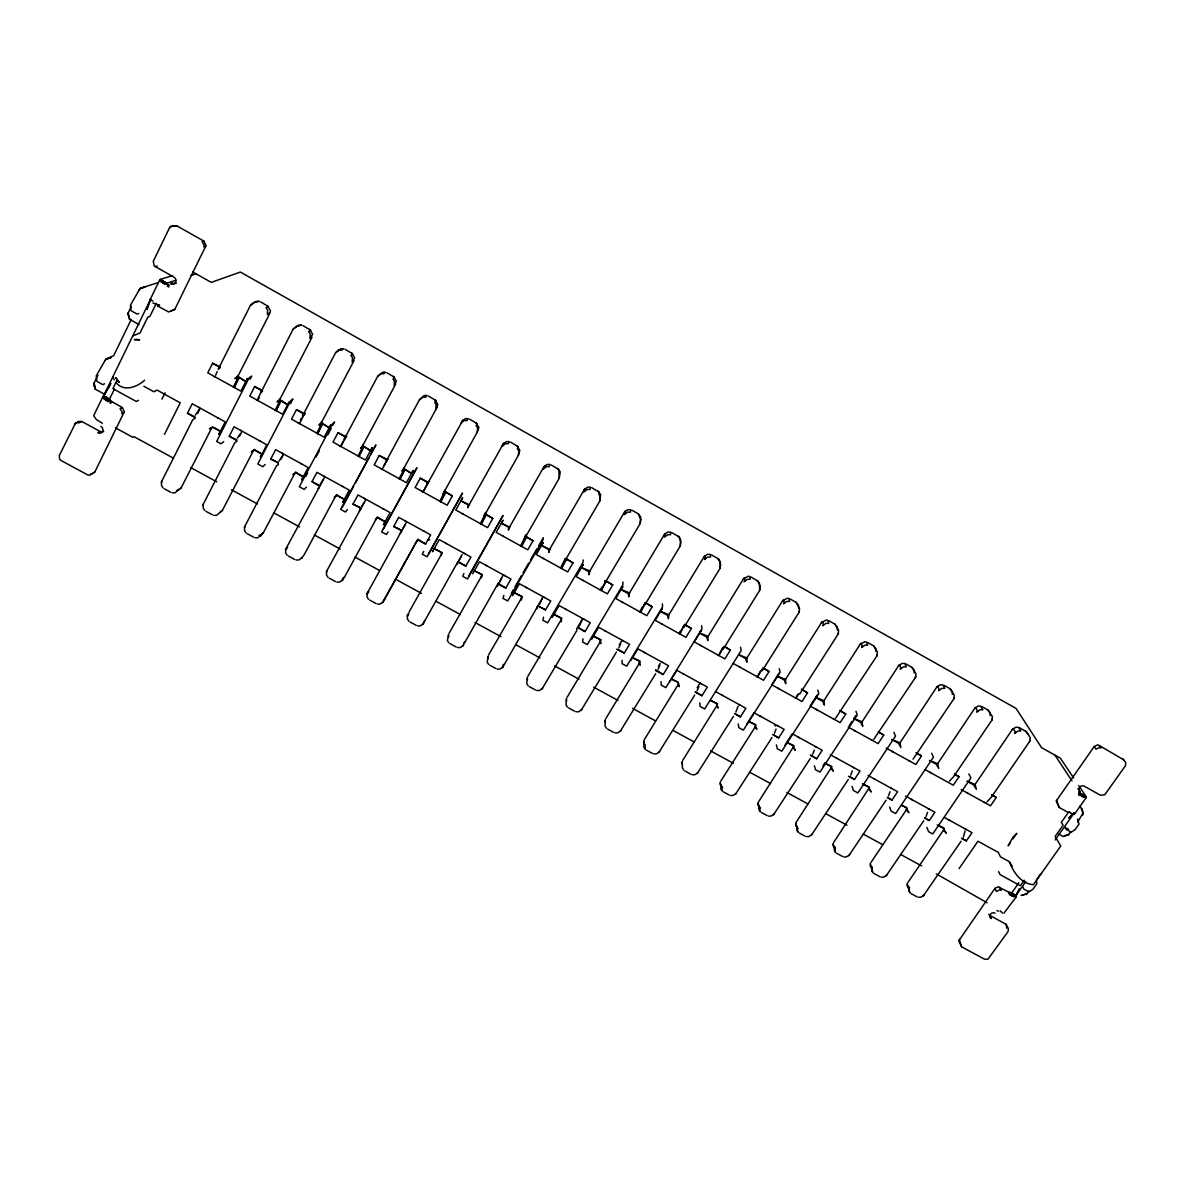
<?xml version="1.0" encoding="UTF-8"?>
<svg xmlns="http://www.w3.org/2000/svg" width="1185" height="1185" viewBox="0 0 1185 1185"><rect width="100%" height="100%" fill="white"/><g stroke="black" fill="none" stroke-linecap="round" stroke-linejoin="round"><path stroke-width="1.5" d="M746.935 657.942L746.905 662.222L745.572 658.608L738.611 654.653L746.935 657.942L782.574 600.825L783.463 599.743L784.381 602.75L783.492 603.832L786.84 601.402L789.654 601.402L788.706 598.41L787.314 598.232L782.574 600.825M622.155 660.297L622.036 663.63L626.672 666.177L662.533 606.913L662.4 603.891M622.94 581.998L622.836 584.886L587.271 644.581L582.605 642.018L582.961 638.804M278.386 464.09L277.557 462.505L270.773 458.995L275.646 449.633L308.189 467.527L301.642 479.94L303.997 476.089M195.095 418.364L192.799 419.653L161.678 481.391L161.471 485.48L163.071 487.879M236.881 441.309L234.823 442.716L203.361 504.01L203.109 508.054L204.694 510.439M708.067 636.389L707.8 640.567L706.704 637.056L699.698 633.101L708.067 636.389L743.425 578.872L744.298 577.791L744.965 580.665L744.091 581.746L747.439 579.302L750.253 579.302L749.557 576.443L748.15 576.265L743.425 578.872M1006.658 928.24L1006.361 924.493L989.905 915.427A3.451 3.081 -13.7 0 1 988.72 914.287M278.105 465.024L276.564 465.631L244.762 526.481L244.48 530.495L246.05 532.865M324.631 477.303L285.896 548.788L285.585 552.788L287.14 555.143M365.661 499.863L326.764 570.963L326.438 574.932L327.949 577.273M406.411 522.274L367.365 593.004L367.009 596.944L368.505 599.255M368.491 592.648L368.609 591.315L366.876 594.248L367.365 593.004M408.558 614.393L408.692 613.075L407.21 616.141L407.699 614.896L407.329 618.807L408.81 621.103M420.216 478.236L427.489 482.354L426.867 484.976L428.792 481.614L427.044 481.732L420.216 478.236L415.12 487.509L447.145 505.24L452.285 495.997L445.145 491.701L443.012 493.908L477.229 432.214L477.673 428.052L476.163 425.578L477.229 423.652L469.601 419.164M461.306 499.996L462.639 497.7L455.766 510.009L487.598 527.606L492.782 518.438L484.828 514.172L483.835 516.512L518.378 455.277L518.837 451.13L517.356 448.685L518.156 446.612L510.572 442.153M481.377 576.606L481.228 577.954L481.91 575.836L480.843 574.118L474.356 570.77L482.399 574.636L448.996 633.457M501.655 522.363L503.092 520.141L496.159 532.346L527.784 549.84L533.028 540.745L525.162 536.524L524.377 538.982L559.246 478.177L558.802 469.423L551.277 464.994M668.933 614.704L668.444 618.763L667.585 615.385L660.534 611.401L668.933 614.704L704.023 556.787L704.897 555.691L705.312 558.431L704.438 559.527L707.771 557.068L710.6 557.068L710.141 554.328L707.341 554.343L704.023 556.787M561.453 568.459L566 558.668L566.637 559.172L561.453 568.459L560.564 568.045L565.23 558.713L564.667 561.29L599.847 500.929L600.365 496.841L598.929 494.441L599.195 492.086L591.715 487.672M640.73 519.726L640.181 523.533L604.691 583.464L605.046 580.783L612.719 584.901L607.387 593.878L576.177 576.606L583.227 564.564L581.583 566.652M583.227 559.972L582.872 562.727L547.618 622.851L542.923 620.273L543.53 617.178M97.999 375.038L94.178 382.933L95.2 388.976L93.822 384.162M640.181 523.533L640.73 516.971L638.182 513.757L631.886 510.217M965.064 830.996L963.39 837.054M644.462 605.491L680.264 545.989L680.827 541.96L679.183 536.953L671.791 532.613M462.683 646.225L497.893 583.775M683.967 627.369L720.08 568.296L720.673 564.297L718.791 559.187L711.444 554.861M869.612 787.27L833.736 842.357M723.235 649.113L759.629 590.456L760.252 586.486L758.133 581.257L750.846 576.962M128.158 312.721L129.698 319.195L127.773 314.025L131.298 306.248M798.497 608.172L798.557 605.505L796.127 602.365L789.995 598.929M762.236 670.71L798.927 612.482L799.579 608.542L796.127 602.365M837.306 629.931L837.395 627.28L834.981 624.169L828.878 620.747M799.668 694.114L837.973 634.36L838.639 630.45L834.981 624.169M875.863 651.557L875.967 648.921L873.597 645.825L867.524 642.433M835.588 718.228L876.767 656.105L877.463 652.209L873.597 645.825M629.546 592.885L628.835 596.825L628.213 593.567L621.133 589.567L629.546 592.885L664.355 534.553L665.229 533.457L664.518 537.16L667.851 534.687L670.68 534.672L670.488 532.08L667.673 532.08L664.355 534.553M914.183 673.036L914.302 670.429L911.946 667.348L905.933 663.97M873.76 739.366L915.309 677.701L916.035 673.835L911.946 667.348M952.251 694.38L952.385 691.788L950.059 688.737L944.075 685.374M913.028 759.2L953.614 699.165L954.355 695.328L950.059 688.737M990.082 715.592L990.23 713.014L987.935 709.978L981.995 706.645M949.407 781.211L953.569 776.693L991.667 720.48L992.438 716.673L987.935 709.978M794.113 745.809L758.696 801.608M986.883 801.949L991.119 797.49L1029.484 741.677L1030.269 737.899L1026.625 731.886L1019.663 727.783M589.923 570.918L588.975 574.755L588.59 571.614L581.465 567.585L589.923 570.918L624.436 512.172L625.31 511.076L624.332 514.645L627.665 512.142L630.509 512.142L630.568 509.683L627.739 509.698L624.436 512.172M1077.683 822.02L1083.046 813.088L1080.157 805.741M604.691 583.464L605.431 580.532M503.269 664.415L502.41 667.777L542.967 597.077M246.628 381.022L247.398 378.37L240.881 391.139L207.775 372.831L212.619 363.202L219.788 366.891M503.847 595.418L502.988 598.381L507.713 600.973L542.641 540.419L543.263 537.797L538.701 545.707M738.122 706.201L735.855 712.081M927.544 812.332L926.063 816.554M890.024 791.713L888.498 795.92M550.033 548.803L548.848 552.521L548.699 549.514L541.545 545.456L549.618 549.366L584.264 489.657L585.123 488.546L583.894 491.982L587.212 489.464L590.071 489.464L590.382 487.139L587.553 487.153L584.264 489.657M564.667 561.29L565.571 558.446M92.445 473.526L94.8 472.06L124.366 411.639L122.307 407.536L110.797 401.078L103.939 398.856L110.294 400.604L103.065 397.627L110.012 400.204L102.917 396.664L93.659 415.683L96.163 419.357L102.369 423.252M852.282 770.961L850.697 775.168M170.714 311.181L174.773 309.404L206.042 245.488L203.983 241.148L176.713 225.787L172.951 225.802L169.559 227.668L153.265 261.337L154.243 265.988L173.81 277.068A3.94 3.659 51.3 0 1 175.587 282.297A3.94 3.659 51.3 0 1 170.551 283.719L172.64 283.037A3.925 3.644 51.3 0 0 176.387 283.022M424.882 620.362L422.704 624.539L457.869 561.808M161.234 482.695L161.678 481.391M202.902 505.299L203.361 504.01M814.302 750.09L812.658 754.267M215.67 375.23L217.107 371.572M442.301 552.61L440.82 555.78L441.738 553.78L440.716 552.091L434.154 548.714L441.383 552.21M244.303 527.755L244.762 526.481M146.91 309.344L150.614 299.168L103.48 396.027L109.953 399.878L103.48 396.027L109.82 385.347M776.071 729.071L774.383 733.248M285.896 548.788L285.422 550.062L287.688 547.396M146.999 309.018L150.614 299.168M497.063 586.634L503.121 575.155M326.29 572.236L326.764 570.963M257.856 398.59L293.169 329.075L298.694 325.12L301.582 325.12L296.428 326.423L293.169 329.075M537.649 605.609L545.544 609.86L550.758 600.958L519.46 583.731L512.557 595.685M477.229 432.214L478.947 427.518L476.074 422.793M524.377 538.982L525.992 534.835L525.473 535.709M238.363 377.126L233.282 387.021L234.274 387.48L238.363 377.126L245.769 381.57L237.889 376.341L269.81 313.388M329.86 427.148L330.852 424.645L324.201 437.235L291.525 419.164L296.472 409.669L305.034 413.906L305.152 413.091L302.471 416.068L335.548 352.819L338.377 350.197L337.547 351.352M463.913 573.51L462.787 576.34L467.542 578.961L503.033 515.475L468.638 576.103M518.378 455.277L519.845 450.448L517.001 445.753M509.876 526.555L508.454 530.154L508.572 527.266L501.359 523.192L509.506 527.147L543.811 466.979L544.67 465.853L543.189 469.171L546.492 466.638L549.351 466.638L549.944 464.446L547.1 464.461L543.811 466.979M93.882 383.688L94.178 382.933M698.898 686.648L697.091 690.796M280.267 400.337L275.142 410.173L276.12 410.632L280.267 400.337L287.614 404.752L279.793 399.552L312.07 337.073M559.246 478.177L560.253 471.837L557.661 468.579M321.89 423.4L316.721 433.177L317.684 433.621L321.89 423.4L329.193 427.8L321.416 422.615L354.034 360.595M581.953 620.333L579.287 626.08M599.847 500.929L600.632 494.486L598.055 491.242M363.247 446.315L358.033 456.018L358.981 456.462L363.247 446.315L370.49 450.685L362.758 445.53L395.731 383.97M659.941 665.244L658.075 669.362M404.322 469.082L399.064 478.725L399.997 479.155L404.322 469.082L411.521 473.422L403.729 468.593L437.147 407.181M680.264 545.989L680.575 539.323L678.057 536.124M444.523 491.76L439.828 501.27L440.761 501.699L445.145 491.701M720.08 568.296L720.154 561.527L717.666 558.342M620.733 643.692L618.807 647.795M542.286 598.529L539.516 604.246M485.095 514.246L480.34 523.681L481.243 524.096L485.687 514.172M371.068 449.989L372.179 447.545L365.454 460.047L333 442.094L337.992 432.673L346.45 436.85L346.642 436.08L344.213 439.191L377.63 376.4L382.607 372.194L385.481 372.179L383.792 373.779L380.903 373.793L377.63 376.4M759.629 590.456L759.481 583.583L757.022 580.428M525.399 536.568L520.585 545.929L521.474 546.344L525.977 536.494M798.927 612.482L799.505 611.223M341.428 444.819L343.102 441.324M592.856 636.404L591.626 639.07L598.647 627.295L629.546 644.284L624.243 653.083L616.644 649.247M483.835 516.512L485.702 512.498L485.183 513.386M837.973 634.36L838.55 633.116M300.457 420.171L301.375 418.231M1025.721 881.714L1016.241 895.149L1019.307 888.661M601.936 586.96L600.291 590.026L601.165 590.426L605.757 580.709L612.719 584.901M1040.312 874.915L1040.86 873.745M1016.241 895.149L1017.826 891.816M876.767 656.105L877.359 654.861M469.467 504.158L467.794 507.639L468.164 504.884L460.921 500.781L469.127 504.766L503.107 444.153L503.951 443.027L502.203 446.212L505.506 443.649L508.38 443.649L509.224 441.605L506.38 441.62L503.107 444.153M642.255 607.283L639.752 611.86L640.611 612.245L644.492 604.217M105.361 359.944L96.252 375.838L96.859 381.363L102.828 384.636L104.561 383.807M139.623 289.184L130.409 305.212L131.076 310.707L137.105 314.055L138.749 313.447M103.717 431.414A3.807 3.481 42.3 0 1 100.073 431.429L81.795 421.49L79.365 422.749L75.707 422.764L59.25 455.588L59.605 459.202L61.057 460.521L87.616 474.859L89.468 475.333L94.8 472.06M456.758 564.519L462.18 554.476M131.105 319.757L113.627 355.767L106.25 358.936L104.902 360.773M169.336 285.407L159.753 279.853L150.125 299.642L152.954 301.02M915.309 677.701L915.916 676.472M834.358 847.867L834.921 846.712L834.284 850.341L835.558 852.489L833.188 843.498L833.099 845.957L835.41 848.845M116.678 380.903L112.901 388.636L136.334 401.478L138.526 400.293M108.235 401.789L114.427 389.095M156.316 303.256L149.888 316.41L147.725 317.239L140.037 333L132.75 335.962M680.664 630.524L678.975 633.545L679.82 633.945L683.745 625.961M953.614 699.165L954.221 697.935M161.945 399.138L165.07 392.842M164.463 434.362L180.253 402.826L157.042 390.072L153.872 391.776L143.829 386.266M717.947 655.112L718.777 655.483L722.746 647.558M194.844 417.638L187.452 413.254L192.237 403.744L225.209 421.89L218.781 434.465L221.299 430.673M991.667 720.48L992.275 719.28M250.524 305.167L253.768 302.501L259.219 301.346L256.33 301.36L250.524 305.167L218.159 369.365L220.291 367.557M197.525 413.55L199.954 408.736M234.274 387.48L239.192 377.734M172.195 492.827L175.01 492.812L181.083 487.998L212.248 426.941M501.596 578.191L499.492 582.25M756.667 676.531L757.482 676.902L760.696 670.606M907.858 882.588L944.075 829.263M250.094 379.304L251.753 376.06L249.191 377.689L216.662 441.442L220.958 443.797L223.669 441.768M276.12 410.632L281.067 400.93M412.01 472.682L413.224 470.312L406.44 482.71L374.193 464.875L379.244 455.529L387.599 459.647L387.85 458.921L383.57 466.164M870.916 862.532L906.347 809.873L907.014 807.8L901.504 805.207M236.585 440.553L229.253 436.199L234.082 426.763L266.832 444.79L260.344 457.277L262.774 453.455M261.796 390.161L254.686 386.503L249.798 396.071L282.682 414.261L289.258 401.582M239.326 436.524L241.784 431.74M257.678 400.693L259.308 397.523M423.712 551.469L422.319 554.165L427.118 556.802L462.535 493.004L428.466 554.076M1029.484 741.677L1030.091 740.477M213.759 515.356L216.574 515.356L222.38 510.424L253.857 449.782M317.684 433.621L322.675 423.978M795.135 697.802L795.95 698.172L797.579 695.047M796.335 822.049L831.974 766.591L824.73 763.17L822.894 765.984M1003.917 913.235L1016.226 896.838L1010.183 892.631L1013.901 896.808L1009.709 892.557L998.022 886.824L994.941 888.38L958.739 940.86L961.583 946.8L984.542 959.198L987.964 959.213L1008.139 931.454L1008.346 928.344L1005.68 924.004M290.458 403.774L292.976 398.93L290.695 400.693L257.812 464.002L262.729 466.697L265.173 464.52M299.39 423.756L304.323 414.335L296.472 409.669M280.86 459.35L283.348 454.596M358.981 456.462L364.002 446.878M384.903 598.662L382.474 602.706L417.861 539.19L425.578 544.004L430.659 534.894L398.738 517.341L393.716 526.495L400.323 529.902L401.3 531.576M755.215 726.923L756 724.879L748.594 721.354L754.682 724.494L756.845 729.219L755.215 726.923L720.835 781.048M1123.736 759.822L1099.087 745.395L1097.354 744.95L1094.155 746.594L1056.161 801.075L1059.257 807.489L1068.04 812.377M255.056 537.753L257.856 537.738L260.981 535.279L260.196 536.375L263.396 532.687L295.539 472.015L303.271 476.844L295.82 472.845L292.917 474.607L294.458 473.689M682.723 760.355L717.399 704.808M305.774 476.459L307.463 473.259M315.936 457.247L319.328 450.833M327.801 434.821L331.178 428.407M332.881 425.208L334.57 422.008L332.57 423.919L299.346 486.768L304.234 489.435L306.397 487.124M319.624 486.235L312.01 481.643L316.943 472.356L349.279 490.131L342.658 502.44L344.939 498.589M461.365 556.076L459.202 560.12M644.388 739.544L678.768 683.612M340.836 446.686L345.813 437.324L337.992 432.673M399.997 479.155L405.048 469.63M639.352 663.319L640.241 661.304L632.553 657.645L638.819 660.875L640.241 665.215L639.352 663.319L605.802 718.599M337.769 495.463L336.57 494.56L335.548 496.248L304.16 554.817L301.212 558.624L302.012 557.542L298.872 559.987L296.087 559.987M423.001 492.13L427.978 482.843L423.312 491.523M342.524 506.943L353.648 486.28M355.367 483.095L369.053 457.662M370.757 454.477L375.897 444.938L340.599 509.372L345.457 512.038L347.353 509.594M382.014 469.467L387.036 460.15L379.244 455.529M440.761 501.699L445.841 492.234M600.232 641.84L601.15 639.841L593.389 636.138L599.699 639.396L600.869 643.603L600.232 641.84L566.963 697.506M360.595 509.224L359.662 507.58L352.997 504.143L357.974 494.915L390.102 512.587L383.407 524.807L385.614 520.926M419.431 399.819L422.719 397.227L425.593 397.227L427 395.479L424.141 395.479L419.431 399.819L385.688 462.15L387.036 460.15M560.875 620.244L561.823 618.244L553.958 614.482L560.327 617.77L561.497 619.533L561.246 621.858L560.875 620.244L527.888 676.294M434.599 547.825L432.466 551.736L439.235 539.619L470.949 557.054L465.824 566.089L457.928 562.105M336.836 582.087L339.636 582.087L342.776 579.658L341.976 580.739L344.657 576.814L377.052 517.43M481.243 524.096L486.368 514.69M521.252 598.484L522.244 596.514L514.29 592.707L520.719 596.025L521.83 597.758L521.356 599.98L521.252 598.484L488.575 654.95M1082.527 815.162L1082.942 814.376M383.244 529.28L416.957 467.719L381.6 531.843L386.414 534.494L388.043 531.902M443.012 493.908L445.145 490.027L444.493 491.183L452.285 495.997M426.867 484.976L462.965 420.053L462.12 421.193L465.394 418.631L468.253 418.616L467.127 420.512L464.253 420.527L460.965 423.089M521.474 546.344L526.629 537.012M416.942 540.923L383.273 601.639L380.118 604.054L377.348 604.054M360.803 509.017L359.233 511.002M402.604 529.043L404.855 525.014M409.166 611.83L441.25 554.58M601.165 590.426L606.379 581.198M401.952 530.45L400.16 533.457M472.652 573.777L479.481 561.749L510.972 579.08L505.817 588.056L497.996 584.101M361.692 506.558L364.002 502.558M640.611 612.245L645.277 602.602M511.283 593.241L513.12 590.071M514.942 586.901L521.341 575.806M523.163 572.651L528.643 563.142M530.465 559.972L536.864 548.877M679.82 633.945L684.53 624.362L691.388 628.494L685.982 637.337L655.157 620.288L662.341 608.423L660.489 610.379M320.498 483.939L322.868 479.955M566.089 558.653L573.007 562.89L567.719 571.925L536.301 554.55L543.293 542.419L541.752 544.582M718.777 655.483L724.079 646.417L730.36 650.091L724.894 658.875L694.277 641.929L701.505 630.139L699.58 632.035M552.225 617.444L559.172 605.579L590.278 622.688L585.02 631.546L577.954 627.754M577.347 627.68L582.576 618.851M541.871 689.181L576.873 630.435L576.621 628.583M757.482 676.902L761.94 669.392M110.931 383.525L103.48 396.027L106.398 396.871M279.038 461.158L282.504 455.677M795.95 698.172L798.631 693.699M619.281 644.877L621.918 640.492M581.094 710.467L616.393 652.135M645.292 602.543L652.18 606.764L646.803 615.682L615.785 598.514L622.91 586.56L621.177 588.59M630.79 660.563L637.871 648.862L668.577 665.748L663.23 674.487L655.69 670.695M237.296 438.243L239.8 434.288M416.202 542.256L418.305 540.093L425.578 544.004M658.356 666.34L660.119 663.437M620.066 731.604L655.675 673.687M669.703 681.908L676.828 670.295L707.341 687.078L701.95 695.743L695.032 692.04M697.18 687.685L699.861 683.36M658.786 752.608L694.691 695.106M195.288 415.165L198.991 409.758M1036.46 880.188L1040.03 874.486M697.269 773.494L733.456 716.377M734.389 713.563L740.432 716.881L745.869 708.274L715.562 691.596M763.584 668.162L769.065 671.539L763.555 680.264L733.13 663.422M746.772 724.213L754.03 712.763L784.159 729.338L778.678 737.885L772.679 734.582M779.108 673.169L771.746 684.782L801.993 701.52L807.533 692.855L802.052 689.492M785.566 679.346L785.759 683.745L784.203 679.997L777.271 676.072L785.566 679.346L821.472 622.629L822.36 621.562L823.531 624.688L822.627 625.769L825.989 623.354L828.804 623.354L827.604 620.229L826.212 620.051L821.472 622.629M404.322 467.394L401.937 471.156L403.685 469.127M735.515 794.231L771.998 737.529M784.959 745.172L792.261 733.796L822.212 750.253L816.687 758.741L810.718 755.467M817.546 694.484L810.125 706.008L840.165 722.628L845.764 714.037L840.283 710.674M823.96 700.616L824.375 705.134L822.583 701.268L815.68 697.372L823.96 700.616L860.132 644.299L861.021 643.233L862.428 646.492L861.525 647.558L864.887 645.173L867.687 645.173L866.25 641.914L864.872 641.737L860.132 644.299M773.509 814.85L810.273 758.533M849.186 725.679L852 721.384M898.526 665.822L901.889 663.467L904.659 663.467L906.332 666.844L903.548 666.844L900.17 669.214L901.074 668.162L899.43 664.77L898.526 665.822L862.102 721.769L862.724 726.375L860.725 722.406L853.852 718.525L855.733 715.651M811.281 835.336L848.327 779.419M848.519 776.219L854.459 779.478L860.014 771.05L830.27 754.697M878.278 731.723L883.743 735.085L878.115 743.617L848.253 727.101M900.008 742.773L900.852 747.483L898.615 743.395L891.787 739.544L900.008 742.773L936.698 687.211L937.602 686.174L939.468 689.685L938.564 690.722L941.942 688.366L944.726 688.366L942.816 684.871L940.06 684.871L936.698 687.211M169.559 227.668L170.847 226.246L176.713 225.787M848.815 855.703L886.128 800.156M887.565 797.668L891.979 800.097L897.593 791.728L868.027 775.464M916.035 752.653L921.5 756L915.812 764.473L886.143 748.061M937.676 763.644L938.727 768.472L936.269 764.266L929.484 760.429L937.676 763.644L974.618 708.467L975.522 707.43L977.625 711.059L976.721 712.111L980.099 709.771L982.883 709.771L980.736 706.142L977.981 706.142L974.618 708.467M886.113 875.937L923.693 820.775M924.892 818.154L929.277 820.568L934.921 812.258L905.547 796.098M954.917 774.279L959.006 776.782L953.288 785.211L925.278 769.717M975.107 784.396L976.366 789.314L973.7 785.003L966.945 781.182L975.107 784.396L1012.286 729.59L1013.205 728.568L1015.545 732.315L1014.627 733.352L1018.019 731.026L1020.789 731.026L1018.419 727.279L1015.663 727.279L1012.286 729.59M923.174 896.053L961.035 841.276M961.983 838.521L966.353 840.92L972.026 832.67L944.46 817.502M992.201 794.928L996.274 797.431L990.527 805.8L961.228 789.595M959.08 868.575L977.966 841.246L998.274 852.4L1000.466 856.829L1009.22 861.628L1012.39 866.487M1010.064 843.053L1008.124 845.838L1013.056 836.965L1016.863 833.307L1012.982 838.876M1010.435 894.719L1018.878 882.706M1068.589 812.036L1061.36 822.331L1063.093 825.175L1055.139 836.462L1060.753 846.016L1033.438 884.677C1020.729 883.61 1013.619 872.308 1009.22 861.628M1024.314 880.233L1020.418 885.773L1000.11 874.649L998.644 871.627M1055.183 839.913L1074.114 813.029L1069.033 817.783M1074.277 814.48L1086.112 797.712L1080.083 793.046L1086.319 797.194L1080.216 793.343L1078.794 793.165L1079.89 795.535L1078.424 794.705M1021.026 895.327L1026.551 894.201L1028.95 890.972M1058.709 834.003L1063.241 836.521L1068.44 834.907L1070.914 831.589M363.217 444.612L360.581 448.241L362.58 446.36M139.149 290.029L140.482 288.222L158.36 282.563M463.794 642.981L464.609 641.929M321.861 421.697L318.943 425.193L321.209 423.43M376.386 518.66L375.378 519.859L377.734 517.815L385.081 521.755L377.348 516.956M344.213 439.191L345.813 437.324M280.223 398.619L277.038 401.982L279.556 400.352M174.773 309.404L168.625 311.981L157.531 305.952L158.834 304.678M262.418 390.902L260.463 392.798L262.552 391.183L254.686 386.503M1068.9 817.961L1074.114 813.029M302.471 416.068L304.323 414.335M238.303 375.378L234.837 378.607L237.637 377.126M144.644 380.192C137.238 387.006 123.995 392.176 116.278 382.859M335.548 496.248L334.288 497.3L336.91 495.404L344.302 499.374L339.073 496.248M335.548 352.819L340.791 348.731L343.665 348.731L341.71 350.168L338.806 350.182M181.083 487.998L176.609 490.679M220.306 512.068L222.38 510.424M261.322 534.331L263.396 532.687M342.569 578.428L344.657 576.814M423.519 623.473L420.349 625.873L417.579 625.873M463.498 645.173L460.328 647.543L457.558 647.543M503.225 666.725L500.04 669.081L497.285 669.081M542.7 688.144L539.516 690.485L536.761 690.485M581.924 709.43L578.724 711.755L575.984 711.755M620.896 730.582L617.696 732.893L614.956 732.878M659.63 751.601L656.416 753.882L653.69 753.882M698.113 772.472L694.899 774.753L692.173 774.753M736.359 793.224L733.145 795.49L730.419 795.49M774.368 813.858L771.139 816.095L768.428 816.095M812.14 834.344L808.911 836.58L806.2 836.566M849.675 854.711L846.431 856.933L843.735 856.918M886.972 874.96L883.729 877.152L881.047 877.152M924.048 895.075L920.804 897.252L918.123 897.252M318.039 488.383L319.283 487.627M100.073 431.429L97.733 432.732A3.822 3.496 42.3 0 0 102.606 431.384A3.822 3.496 42.3 0 0 100.814 426.407M862.102 721.769L853.852 718.525M124.07 412.513L121.818 413.743L122.159 411.921L120.041 408.736L122.307 407.536M74.492 424.097L78.151 421.49L81.795 421.49M112.323 402.07L110.012 403.255L111.494 401.582L105.465 400.278L110.797 401.078M1068.988 834.314L1064.411 835.721M253.086 450.981L251.294 451.752L254.464 450.137L261.959 454.166L254.212 449.337M1027.069 893.638L1022.596 894.956M157.531 305.952L159.664 305.167M429.74 539.782L428.244 539.886M165.944 283.511L175.958 280.267M190.978 275.409L195.984 273.794M160.242 279.393L166.833 283.334L160.242 279.393L172.358 275.631M211.448 428.126L209.375 428.763L212.826 427.267L220.395 431.325L213.789 427.385M140.111 288.533L145.399 286.829L140.482 288.222M105.865 359.277L111.094 357.574L106.25 358.936M155.072 266.595L157.22 265.988M205.731 246.406L203.79 246.939L204.161 244.999L202.028 241.651L203.983 241.148M95.407 389.243L94 384.236L95.407 389.243L104.947 394.457M258.908 535.324L260.285 535.146M157.561 304.604L152.88 302.96M90.889 473.733L91.837 473.852M537.797 605.965L545.544 609.86M928.285 808.703L929.055 809.029M965.449 829.144L966.205 829.47M890.898 788.144L891.683 788.469M944.178 828.211L937.187 824.908M853.289 767.45L854.074 767.791M777.33 725.679L778.145 726.02M815.428 746.624L816.228 746.965M738.996 704.586L739.825 704.942M661.585 662.015L662.445 662.385M700.409 683.36L701.253 683.73M717.666 703.816L710.156 700.246L716.303 703.416L718.228 708.023L716.836 705.86M583.198 618.896L584.072 619.281M622.525 640.522L623.384 640.892M543.619 597.121L544.508 597.521M463.705 553.173L464.624 553.573M503.788 575.214L504.692 575.614M382.74 508.632L383.688 509.061M423.356 530.969L424.289 531.384M341.873 486.161L342.82 486.576M259.322 440.746L260.3 441.19M300.723 463.528L301.701 463.957M983.92 802.23L984.676 802.571M217.625 417.816L218.618 418.261M909.117 760.859L909.902 761.2M833.381 718.954L834.166 719.31M871.36 739.973L872.16 740.329M102.917 396.664L109.953 399.878M793.313 745.454L786.781 742.328L792.824 745.439L795.239 750.283L793.357 747.853M868.827 786.929L862.458 783.878L868.398 786.929L871.271 792.01L868.916 789.328M678.235 682.264L671.48 679.02L677.687 682.204L679.361 686.678L678.22 684.649M312.01 481.643L319.491 485.272M352.997 504.143L360.388 507.728M393.716 526.495L401.019 530.036M187.452 413.254L195.199 417.016M229.253 436.199L236.896 439.916M270.773 458.995L278.327 462.668M824.73 763.17L830.729 766.251L833.366 771.213L831.263 768.665M901.4 805.207L905.829 807.489L908.939 812.673L906.347 809.873M938.638 825.664L943.023 827.9L946.356 833.218L943.541 830.3M159.753 279.853L166.922 283.6L160.005 280.652L167.248 283.97L160.953 281.778L167.781 284.415L162.567 283.111L168.492 284.904L167.233 286.089L168.937 287.051M164.271 488.724L170.833 492.293M205.879 511.283L212.411 514.823M247.221 533.709L253.708 537.22M288.296 555.972L294.754 559.468M329.119 578.102L335.518 581.568M369.661 600.084L376.03 603.535M409.951 621.932L416.276 625.354M449.974 643.633L456.255 647.04M489.746 665.2L495.997 668.577M529.265 686.619L535.472 689.981M568.548 707.904L574.71 711.252M607.564 729.071L613.682 732.389M646.343 750.09L652.417 753.393M684.871 770.976L690.914 774.264M723.161 791.743L729.175 795.002M761.214 812.362L767.184 815.606M799.031 832.877L804.956 836.092M836.61 853.244L842.505 856.444M873.952 873.493L879.818 876.663M911.072 893.623L916.894 896.778M115.493 427.859L132.868 437.324L133.964 436.658L172.951 457.914M987.075 902.748L936.283 873.893M997 910.51L998.451 911.295M106.517 397.419L109.39 398.827M190.815 467.645L216.796 481.806M231.416 489.775L257.397 503.936M273.646 512.779L299.627 526.94M314.247 534.909L340.228 549.07M354.848 557.039L379.215 570.311M395.449 579.169L421.43 593.329M436.05 601.284L460.417 614.571M475.037 622.525L501.018 636.686M515.638 644.655L540.005 657.927M554.61 665.896L578.976 679.183M593.596 687.137L617.963 700.424M632.583 708.378L655.32 720.776M673.184 730.508L694.292 742.017M710.541 750.86L733.278 763.258M749.512 772.116L770.635 783.611M786.87 792.469L807.977 803.978M825.856 813.71L846.964 825.219M863.198 834.062L882.692 844.683M900.556 854.415L921.678 865.924M1068.589 829.322L1064.722 827.174L1066.011 829.307L1071.196 832.181L1075.121 829.604L1079.002 824.123L1077.639 819.072M212.619 363.202L220.099 367.439M129.358 319.195L138.986 324.527M260.611 301.908L268.506 306.56L266.032 307.73L267.647 310.277L267.351 314.603L270.284 312.01L270.387 310.544L267.292 305.656M302.96 325.668L310.811 330.289L308.618 331.622L310.218 334.155L309.892 338.436L312.662 334.259L309.611 329.4M345.042 349.279L352.834 353.871L350.938 355.352L352.493 357.855L352.138 362.121L354.641 357.811L351.634 352.982M386.828 372.727L394.575 377.289L392.961 378.919L394.501 381.407L394.116 385.643L396.353 381.2L393.39 376.4M428.348 396.027L436.036 400.545L434.702 402.322L436.228 404.811L435.813 409.003L437.798 404.441L434.865 399.671M192.814 272.017L211.315 282.385L240.333 272.061L1016.049 708.423L1041.585 747.676L1060.427 758.237L1073.684 778.041M991.697 794.765L996.274 797.431M954.414 774.101L959.006 776.782M916.879 753.304L921.5 756M879.122 732.374L883.743 735.085M839.572 710.408L845.764 714.037M801.312 689.211L807.533 692.855M762.829 667.881L769.065 671.539M685.108 624.821L691.388 628.494M645.869 603.076L652.18 606.764M566.637 559.172L573.007 562.89M961.657 838.121L966.353 840.92M924.581 817.769L929.277 820.568M887.269 797.283L891.979 800.097M849.734 776.664L854.459 779.478M810.362 754.978L816.687 758.741M773.923 735.041L778.678 737.885M735.678 714.037L740.432 716.881M695.58 691.936L701.95 695.743M663.23 674.487L655.557 669.718M617.844 649.247L624.243 653.083M578.591 627.709L585.02 631.546M505.817 588.056L498.115 583.257M459.35 562.223L465.824 566.089M724.865 646.714L730.36 650.091M533.028 540.745L525.251 535.931M492.782 518.438L485.006 513.623M967.093 792.839L967.967 793.402M929.707 772.161L930.581 772.724M892.098 751.349L892.972 751.912M854.237 730.419L855.111 730.982M816.139 709.341L817.013 709.904M777.804 688.144L778.678 688.707M739.233 666.799L740.092 667.362M700.409 645.321L701.268 645.884M1012.079 893.312L1016.537 896.186L1012.005 893.06M661.334 623.71L662.193 624.273M622.006 601.965L622.866 602.513M582.428 580.072L583.287 580.62M542.597 558.031L543.456 558.594M502.499 535.857L503.358 536.405M462.15 513.535L463.009 514.083M421.534 491.064L422.393 491.627M380.652 468.46L381.511 469.008M339.502 445.693L340.347 446.241M298.087 422.778L298.931 423.326M256.39 399.715L257.234 400.263M214.411 376.504L215.255 377.052M948.681 819.827L949.54 820.39M911.428 799.342L912.287 799.905M873.952 778.723L874.811 779.286M836.225 757.97L837.084 758.533M798.26 737.085L799.12 737.663M760.074 716.081L760.933 716.644M721.635 694.943L722.48 695.506M682.945 673.658L683.804 674.235M644.018 652.254L644.877 652.817M604.839 630.701L605.698 631.264M565.408 609.016L566.267 609.579M525.725 587.182L526.584 587.745M485.791 565.215L486.635 565.778M445.59 543.115L446.434 543.678M405.137 520.852L405.981 521.415M364.417 498.455L365.261 499.018M323.431 475.911L324.26 476.474M282.163 453.218L283.008 453.781M240.644 430.377L241.473 430.94M198.843 407.388L199.673 407.951M1086.112 797.712L1079.876 793.535L1083.905 797.431L1079.417 793.417L1082.068 796.661L1078.794 793.165M721.576 786.899L722.657 787.669L720.258 784.737L720.302 782.219L720.791 786.247L721.339 785.077L720.761 788.78L722.08 790.958L721.754 788.262M638.182 513.757L640.73 519.474M1010.598 892.349L1016.226 896.838M1069.537 812.095L1072.055 814.243L1069.833 812.229M1000.096 910.761L1002.48 913.028M448.848 642.818L447.382 640.522L448.508 634.686L448.597 637.323M488.62 664.385L487.183 662.104L488.072 656.164L488.146 658.786M528.154 685.819L526.733 683.552L527.384 677.509L527.443 680.101M567.437 707.119L566.03 704.868L566.46 698.72L566.489 701.298M606.468 728.271L605.076 726.049L605.283 719.784L605.298 722.346M645.484 745.261L643.855 743.276L643.855 740.729L643.885 747.083L645.247 749.305L645.232 746.757M683.789 770.191L682.442 767.999L682.19 761.54L682.175 764.058M1122.536 758.607L1125.75 762.444L1125.469 765.732L1104.79 794.75L1100.48 795.253L1084.379 786.247A3.585 3.214 -20.2 0 0 1079.461 787.433A3.585 3.214 -20.2 0 0 1080.409 791.891L1078.587 789.166A3.57 3.214 -20.2 0 1 1077.906 788.647M1025.573 731.101L1027.839 734.107M1099.087 745.395L1100.998 747.957L1099.25 747.513L1096.036 749.172L1094.155 746.594M1078.765 785.64L1085.904 796.305M1054.931 755.156L1071.966 780.826M1078.987 791.402L1080.987 794.424M1009.709 892.557L1012.034 896.141L1009.087 892.335L1009.872 895.06L1008.376 891.979M1056.576 800.29L1059.257 807.489M961.583 946.8L959.287 939.32M968.856 773.909L970.9 777.923L932.743 833.944L928.625 831.692L926.863 827.397M1022.699 886.795L1023.855 889.076L1028.995 891.89L1032.965 889.239L1036.756 883.877L1036.594 881.122M999.725 887.239L1001.177 890.32L999.473 889.891L996.378 891.461L994.941 888.38M931.647 753.275L933.469 757.156L895.579 813.577L891.135 811.133L889.594 806.955M989.905 915.427L991.312 918.597A3.466 3.096 -13.7 0 1 990.319 914.331A3.466 3.096 -13.7 0 1 995.104 913.205M893.905 732.33L895.504 736.107L857.881 792.913L853.422 790.469L852.104 786.396M112.93 376.682L114.249 379.941M855.94 711.267L857.288 714.91L819.961 772.116L815.458 769.658L814.376 765.717M817.724 690.055L818.835 693.581L781.789 751.201L777.271 748.727L776.412 744.891M779.256 668.725L780.145 672.132L743.38 730.153L738.833 727.649L738.211 723.946M1083.134 813.621L1082.112 808.748M740.551 647.247L741.188 650.521L704.719 708.956L700.142 706.453L699.772 702.853M701.594 625.636L701.994 628.791L665.822 687.641L661.215 685.108L661.082 681.642M537.086 606.883L537.086 608.616M774.723 725.087A10.428 2.711 32.6 0 1 775.508 726.02M758.163 802.778L758.104 805.267L760.474 808.2L759.407 807.429L760.148 811.592L758.83 809.429L759.437 805.756L758.889 806.926L758.163 802.778M795.787 823.19L795.713 825.678L798.053 828.582L797.001 827.826L797.964 832.107L796.676 829.944L797.298 826.301L796.75 827.456L795.787 823.19M870.353 863.672L870.249 866.116L872.53 868.99L871.493 868.235L872.915 872.738L871.656 870.605L872.323 867.005L871.76 868.146L870.353 863.672M907.28 883.714L907.162 886.143L909.428 889.002L908.406 888.246L910.036 892.868L908.791 890.75L909.487 887.165L908.91 888.306L907.28 883.714M137.03 339.414L134.394 339.665L139.682 339.858L137.03 339.414M119.004 382.222L115.819 377.793L119.004 382.222"/></g></svg>
